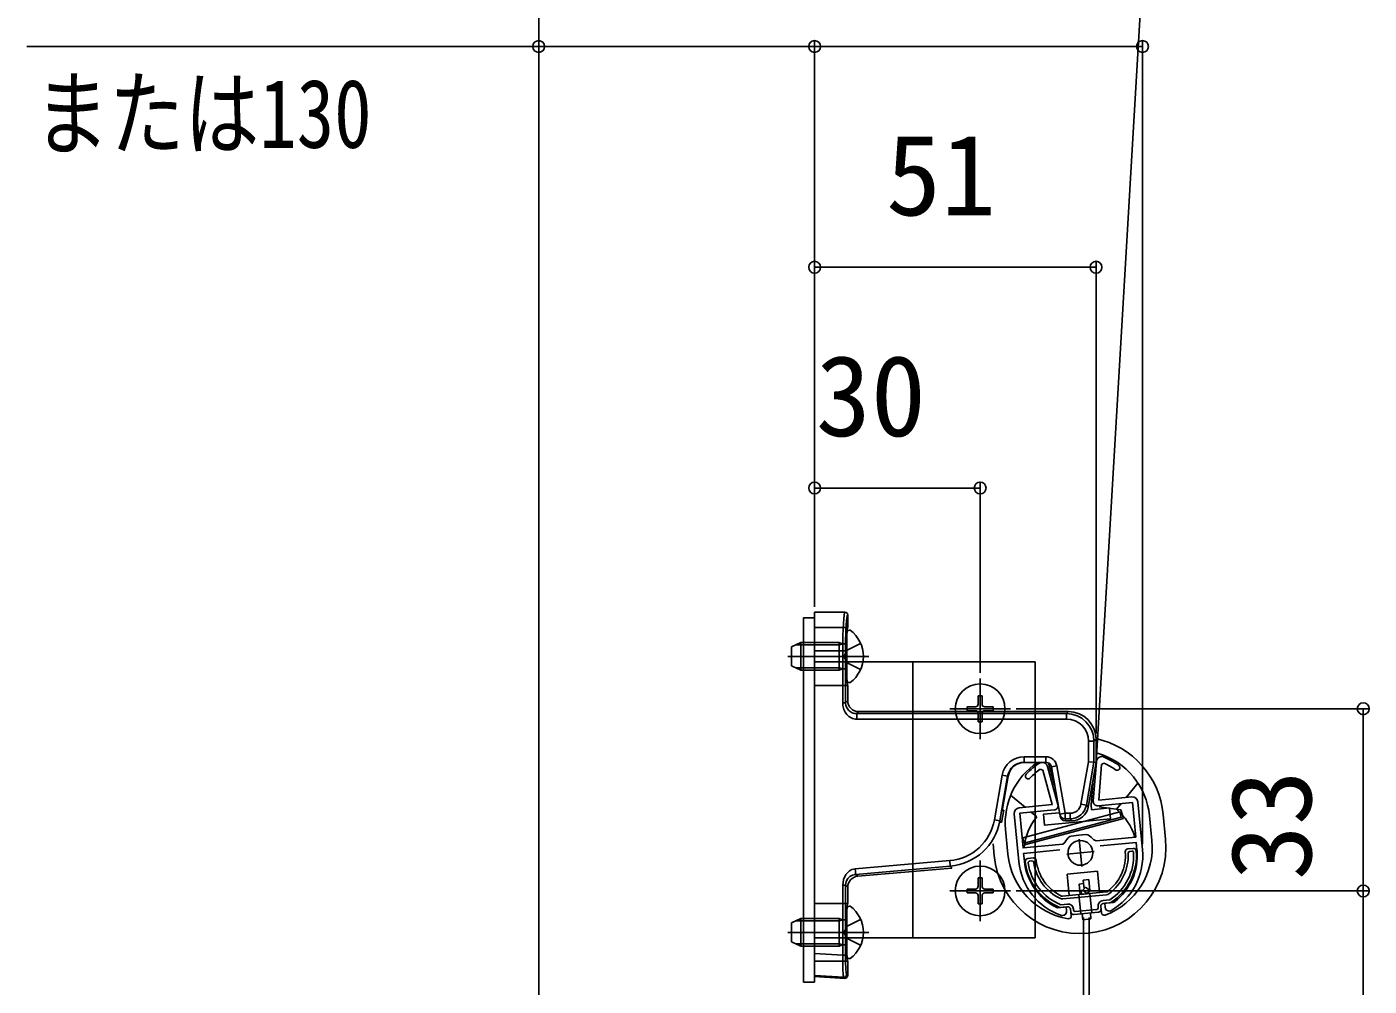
# Model space of a CAD drawing. Units: millimetres, scale not verified. Extents: x -875 to 875, y -1318 to 1308.
# Drawn here: x -295.3 to -52.1, y -1106.3 to -932.5 of the extents above; entities that cross this region are included whole.
import ezdxf
from ezdxf.enums import TextEntityAlignment as Align

# ---------------------------------------------------------------- set-up
doc = ezdxf.new("R2010")
doc.units = ezdxf.units.MM
doc.header["$LTSCALE"] = 8
for name, color, linetype in [('0-3_YKK_11', 7, 'Continuous'), ('0-5_YKK_12', 2, 'Continuous'), ('0-6_YKK_13', 4, 'Continuous'), ('0-8_YKK_D', 6, 'Continuous'), ('0-A_YSS_K', 3, 'Continuous')]:
    doc.layers.add(name, color=color, linetype=linetype)
doc.styles.add('ＭＳ ゴシック', font='')
doc.styles.get('ＭＳ ゴシック').set_extended_font_data('MS Gothic')

msp = doc.modelspace()

# ---------------------------------------------------------------- linework, layer by layer
at = {"layer": '0-3_YKK_11'}
for p, q in [((-110.398, -1066.533), (-108.489, -1073.417)), ((-102.094, -1072.801), (-101.533, -1065.68)), ((-115.566, -1083.781), (-116.399, -1075.121)), ((-94.003, -1072.965), (-93.169, -1081.625)), ((-104.655, -1079.717), (-104.176, -1084.694)), ((-106.904, -1082.445), (-101.927, -1081.966))]:
    msp.add_line(p, q, dxfattribs=at)
for points in [[(-100.632, -1064.763), (-100.516, -1064.751), (-100.381, -1064.77)], [(-115.5, -1074.03), (-109.516, -1073.454), (-111.244, -1067.224), (-111.704, -1067.059)], [(-111.702, -1065.86), (-111.573, -1065.816), (-111.457, -1065.805)], [(-100.15, -1065.946), (-100.571, -1066.197), (-101.078, -1072.642), (-95.094, -1072.065)], [(-109.183, -1074.427), (-115.404, -1075.026), (-114.8, -1081.297), (-107.631, -1080.606), (-107.236, -1080.341)], [(-102.002, -1079.837), (-101.564, -1080.022), (-94.395, -1079.332), (-94.998, -1073.061), (-101.22, -1073.66)], [(-106.358, -1079.263), (-106.089, -1079.152), (-104.722, -1079.02), (-103.355, -1078.889), (-103.069, -1078.946)], [(-108.163, -1081.662), (-114.704, -1082.292), (-114.57, -1083.686)], [(-94.165, -1081.721), (-94.299, -1080.327), (-100.84, -1080.957)], [(-108.716, -1092.119), (-108.556, -1092.148), (-106.989, -1091.997), (-106.922, -1092.694)], [(-99.954, -1092.023), (-100.021, -1091.326), (-98.454, -1091.175), (-98.302, -1091.116)], [(-107.641, -1093.567), (-107.717, -1093.574), (-107.843, -1093.559)], [(-98.884, -1092.697), (-99.005, -1092.735), (-99.081, -1092.743)]]:
    msp.add_lwpolyline(points, dxfattribs=at)
for centre, radius, start, end in [((-100.536, -1065.758), 1, 95.50001, 175.49999), ((-104.939, -1076.731), 12.8, 54.33073, 69.13717), ((-104.946, -1076.731), 12.8, 121.86283, 136.66927), ((-104.946, -1076.731), 11.8, 124.94529, 136.66926), ((-111.361, -1066.8), 1, 15.50001, 95.49999), ((-104.939, -1076.731), 11.8, 54.33074, 66.05471), ((-97.767, -1066.738), 0.5, 234.33071, 54.33073), ((-113.893, -1068.291), 0.5, 136.66927, 316.66929), ((-94.998, -1073.061), 1, 5.50001, 95.49999), ((-115.404, -1075.026), 1, 95.50001, 185.49999), ((-109.259, -1073.63), 0.8, 275.50003, 15.50001), ((-101.296, -1072.864), 0.8, 175.49999, 275.49997), ((-104.137, -1081.968), 3.5, 129.40126, 152.30433), ((-104.734, -1082.025), 3.5, 38.69567, 61.59874), ((-104.616, -1082.727), 11.5, 299.89575, 5.49999), ((-104.616, -1082.727), 10.5, 306.96698, 5.5), ((-104.119, -1082.679), 11.5, 185.50001, 251.10425), ((-104.119, -1082.679), 10.5, 185.5, 244.03302), ((-99.157, -1091.946), 0.8, 185.50001, 275.49999), ((-107.718, -1092.771), 0.8, 275.50001, 5.49999)]:
    msp.add_arc(centre, radius, start, end, dxfattribs=at)
at = {"layer": '0-5_YKK_12'}
for p, q in [((-142.757, -1046.6), (-157.457, -1046.6)), ((-142.757, -1096.6), (-157.457, -1096.6))]:
    msp.add_line(p, q, dxfattribs=at)
at = {"layer": '0-6_YKK_13'}
for p, q in [((-70.425, -536.334), (-101.589, -1065.8)), ((-152.589, -1045.6), (-152.589, -1038.6)), ((-147.09, -1038.6), (-152.589, -1038.6)), ((-152.589, -1105.6), (-152.589, -1039.6)), ((-146.589, -1041.35), (-146.589, -1039.1)), ((-152.589, -1041.35), (-146.589, -1041.35)), ((-146.757, -1050.85), (-146.757, -1042.35)), ((-146.158, -1041.85), (-146.257, -1041.85)), ((-155.057, -1044.1), (-156.757, -1044.9)), ((-156.757, -1044.9), (-156.757, -1048.3)), ((-148.157, -1044.533), (-155.977, -1044.533)), ((-148.157, -1044.1), (-155.057, -1044.1)), ((-155.057, -1044.1), (-155.057, -1049.1)), ((-147.488, -1045.6), (-152.589, -1045.6)), ((-152.589, -1100.409), (-152.589, -1045.6)), ((-148.157, -1044.1), (-148.157, -1049.1)), ((-148.157, -1044.1), (-147.562, -1044.316)), ((-148.157, -1044.533), (-147.234, -1044.34)), ((-147.488, -1045.6), (-147.488, -1055.003)), ((-146.988, -1045.6), (-147.488, -1045.6)), ((-147.271, -1046.6), (-146.662, -1045.455)), ((-146.988, -1055.003), (-146.988, -1045.6)), ((-146.757, -1049.1), (-146.757, -1044.1)), ((-144.246, -1044.25), (-146.662, -1045.455)), ((-156.757, -1048.3), (-155.057, -1049.1)), ((-147.271, -1046.6), (-146.662, -1047.745)), ((-144.246, -1048.95), (-146.662, -1047.745)), ((-134.761, -1056.6), (-134.761, -1047.6)), ((-112.589, -1056.6), (-112.589, -1047.6)), ((-148.157, -1048.667), (-155.977, -1048.667)), ((-148.157, -1049.1), (-155.057, -1049.1)), ((-148.157, -1048.667), (-147.234, -1048.86)), ((-148.157, -1049.1), (-147.562, -1048.884)), ((-122.589, -1050.6), (-122.589, -1061.6)), ((-152.589, -1051.85), (-146.589, -1051.85)), ((-146.589, -1054.6), (-146.589, -1051.85)), ((-146.158, -1051.35), (-146.257, -1051.35)), ((-146.589, -1054.604), (-146.988, -1055.003)), ((-122.939, -1053.75), (-122.939, -1055.25)), ((-122.939, -1053.75), (-122.239, -1053.75)), ((-122.239, -1053.75), (-122.239, -1055.25)), ((-144.963, -1056.971), (-144.593, -1056.6)), ((-106.95, -1056.971), (-144.963, -1056.971)), ((-144.963, -1057.969), (-106.95, -1057.969)), ((-106.589, -1056.6), (-144.589, -1056.6)), ((-128.089, -1056.1), (-117.089, -1056.1)), ((-124.939, -1055.75), (-123.439, -1055.75)), ((-124.939, -1055.75), (-124.939, -1056.45)), ((-124.939, -1056.45), (-123.439, -1056.45)), ((-122.939, -1056.95), (-122.939, -1058.45)), ((-122.239, -1056.95), (-122.239, -1058.45)), ((-121.739, -1055.75), (-120.239, -1055.75)), ((-121.739, -1056.45), (-120.239, -1056.45)), ((-120.239, -1055.75), (-120.239, -1056.45)), ((-106.58, -1056.6), (-106.95, -1056.971)), ((-106.95, -1056.971), (-106.95, -1057.969)), ((-122.939, -1058.45), (-122.239, -1058.45)), ((-102.958, -1061.961), (-102.958, -1065.68)), ((-101.96, -1061.961), (-102.958, -1061.961)), ((-101.96, -1061.961), (-101.589, -1061.591)), ((-110.666, -1064.8), (-114.639, -1064.8)), ((-114.639, -1065.8), (-114.639, -1064.8)), ((-109.101, -1069.921), (-110.214, -1065.908)), ((-109.681, -1066.626), (-108.697, -1066.453)), ((-109.681, -1066.626), (-108.169, -1075.205)), ((-107.184, -1075.031), (-108.697, -1066.453)), ((-102.958, -1065.68), (-104.316, -1073.382)), ((-101.96, -1065.768), (-102.958, -1065.68)), ((-101.96, -1065.768), (-101.589, -1065.8)), ((-118.586, -1068.107), (-120.016, -1076.217)), ((-119.033, -1076.391), (-117.603, -1068.279)), ((-117.603, -1068.28), (-118.586, -1068.107)), ((-117.488, -1068.28), (-118.532, -1074.198)), ((-117.603, -1068.28), (-117.488, -1068.28)), ((-102.493, -1073.481), (-102.129, -1068.862)), ((-96.139, -1072.166), (-93.985, -1069.552)), ((-117.069, -1071.775), (-114.455, -1073.93)), ((-113.363, -1074.829), (-112.324, -1075.686)), ((-108.169, -1075.205), (-107.184, -1075.031)), ((-106.282, -1075.031), (-107.184, -1075.031)), ((-107.184, -1076.029), (-107.184, -1075.031)), ((-106.282, -1075.031), (-106.282, -1076.029)), ((-103.333, -1073.555), (-104.316, -1073.382)), ((-103.022, -1073.926), (-103.333, -1073.555)), ((-102.493, -1073.481), (-102.406, -1074.377)), ((-102.406, -1074.377), (-99.171, -1074.065)), ((-97.064, -1074.377), (-101.001, -1073.84)), ((-97.895, -1074.296), (-97.039, -1073.257)), ((-96.64, -1075.961), (-97.064, -1074.377)), ((-119.033, -1076.391), (-120.016, -1076.217)), ((-118.717, -1076.735), (-119.033, -1076.391)), ((-114.529, -1080.755), (-96.64, -1075.961)), ((-108.169, -1075.205), (-108.104, -1075.574)), ((-107.184, -1076.029), (-106.282, -1076.029)), ((-107.119, -1076.4), (-107.184, -1076.029)), ((-107.119, -1076.4), (-105.975, -1076.4)), ((-106.282, -1076.029), (-105.971, -1076.4)), ((-91.903, -1075.475), (-91.471, -1079.955)), ((-89.414, -1075.236), (-88.983, -1079.715)), ((-117.982, -1077.986), (-117.551, -1082.466)), ((-120.248, -1080.54), (-120.039, -1082.705)), ((-94.851, -1081.382), (-95.846, -1081.478)), ((-95.109, -1081.91), (-95.508, -1081.948)), ((-128.08, -1083.607), (-145.224, -1085.107)), ((-127.993, -1084.601), (-127.677, -1084.945)), ((-122.589, -1083.6), (-122.589, -1094.6)), ((-112.966, -1083.127), (-113.961, -1083.223)), ((-113.208, -1083.652), (-113.607, -1083.691)), ((-144.767, -1086.441), (-145.137, -1086.101)), ((-144.763, -1086.44), (-127.691, -1084.947)), ((-122.939, -1086.75), (-122.939, -1088.25)), ((-122.939, -1086.75), (-122.239, -1086.75)), ((-122.239, -1086.75), (-122.239, -1088.25)), ((-101.333, -1085.525), (-106.808, -1086.052)), ((-106.808, -1086.052), (-106.434, -1089.935)), ((-103.909, -1087.149), (-102.913, -1087.054)), ((-103.909, -1087.149), (-103.757, -1088.728)), ((-102.913, -1087.054), (-102.722, -1089.044)), ((-101.333, -1085.525), (-100.959, -1089.407)), ((-147.488, -1088.063), (-147.488, -1100.721)), ((-146.988, -1100.721), (-146.988, -1088.063)), ((-146.988, -1088.063), (-146.589, -1088.429)), ((-146.589, -1091.35), (-146.589, -1088.433)), ((-128.089, -1089.1), (-117.089, -1089.1)), ((-124.939, -1088.75), (-123.439, -1088.75)), ((-124.939, -1088.75), (-124.939, -1089.45)), ((-124.939, -1089.45), (-123.439, -1089.45)), ((-121.739, -1088.75), (-120.239, -1088.75)), ((-121.739, -1089.45), (-120.239, -1089.45)), ((-120.239, -1088.75), (-120.239, -1089.45)), ((-99.725, -1089.289), (-107.668, -1090.053)), ((-104.262, -1089.015), (-103.97, -1088.987)), ((-104.194, -1089.719), (-104.262, -1089.015)), ((-104.194, -1089.719), (-103.199, -1089.623)), ((-103.97, -1088.987), (-103.493, -1088.408)), ((-103.97, -1088.987), (-103.199, -1089.623)), ((-103.493, -1088.408), (-102.722, -1089.044)), ((-103.199, -1089.623), (-102.722, -1089.044)), ((-102.95, -1089.599), (-102.974, -1089.35)), ((-102.701, -1089.575), (-102.366, -1093.056)), ((-152.589, -1091.35), (-146.589, -1091.35)), ((-146.158, -1091.85), (-146.257, -1091.85)), ((-122.939, -1089.95), (-122.939, -1091.45)), ((-122.939, -1091.45), (-122.239, -1091.45)), ((-122.239, -1089.95), (-122.239, -1091.45)), ((-106.74, -1091.973), (-107.99, -1092.094)), ((-106.788, -1091.476), (-107.989, -1091.591)), ((-99.677, -1089.786), (-107.62, -1090.551)), ((-104.692, -1089.767), (-104.357, -1093.248)), ((-101.198, -1092.14), (-101.217, -1091.944)), ((-100.72, -1091.888), (-100.607, -1093.064)), ((-100.672, -1092.391), (-100.72, -1091.896)), ((-99.116, -1090.737), (-100.318, -1090.853)), ((-99.019, -1091.23), (-100.27, -1091.35)), ((-155.057, -1094.1), (-156.757, -1094.9)), ((-148.157, -1094.533), (-155.977, -1094.533)), ((-148.157, -1094.1), (-155.057, -1094.1)), ((-155.057, -1094.1), (-155.057, -1099.1)), ((-148.157, -1094.1), (-148.157, -1099.1)), ((-148.157, -1094.1), (-147.562, -1094.316)), ((-148.157, -1094.533), (-147.234, -1094.34)), ((-146.757, -1100.85), (-146.757, -1092.35)), ((-146.757, -1099.1), (-146.757, -1094.1)), ((-144.246, -1094.25), (-146.662, -1095.455)), ((-106.147, -1092.918), (-106.194, -1092.423)), ((-106.146, -1092.926), (-106.082, -1093.591)), ((-105.678, -1092.572), (-105.697, -1092.375)), ((-105.601, -1093.368), (-101.122, -1092.937)), ((-105.35, -1092.842), (-101.468, -1092.468)), ((-104.108, -1093.224), (-104.002, -1094.322)), ((-102.509, -1094.178), (-104.002, -1094.322)), ((-103.861, -1093.9), (-103.861, -1117.509)), ((-102.861, -1093.9), (-102.861, -1117.509)), ((-102.509, -1094.178), (-102.615, -1093.08)), ((-156.757, -1094.9), (-156.757, -1098.3)), ((-147.271, -1096.6), (-146.662, -1095.455)), ((-147.271, -1096.6), (-146.662, -1097.745)), ((-156.757, -1098.3), (-155.057, -1099.1)), ((-148.157, -1098.667), (-155.977, -1098.667)), ((-148.157, -1099.1), (-155.057, -1099.1)), ((-148.157, -1098.667), (-147.234, -1098.86)), ((-148.157, -1099.1), (-147.562, -1098.884)), ((-144.246, -1098.95), (-146.662, -1097.745)), ((-152.589, -1104.402), (-152.589, -1100.409)), ((-147.488, -1100.721), (-152.589, -1100.409)), ((-152.589, -1101.85), (-146.589, -1101.85)), ((-147.488, -1100.721), (-146.988, -1100.721)), ((-146.589, -1104.436), (-146.589, -1101.85)), ((-146.158, -1101.35), (-146.257, -1101.35)), ((-146.589, -1104.436), (-146.787, -1104.226)), ((-154.589, -1105.6), (-152.589, -1105.6)), ((-147.317, -1104.724), (-152.589, -1104.402)), ((-152.589, -1104.447), (-152.589, -1104.402)), ((-152.589, -1104.539), (-152.589, -1104.447)), ((-147.317, -1104.724), (-147.119, -1104.935))]:
    msp.add_line(p, q, dxfattribs=at)
for points in [[(-146.589, -1039.1), (-146.657, -1038.85), (-146.84, -1038.667), (-147.09, -1038.6)], [(-154.589, -1105.6), (-154.589, -1039.6), (-152.589, -1039.6)], [(-152.589, -1047.6), (-143.938, -1047.6), (-112.589, -1047.6)], [(-147.488, -1055.003), (-147.479, -1055.258), (-147.454, -1055.511), (-147.41, -1055.762), (-147.347, -1056.009), (-147.264, -1056.25), (-147.162, -1056.483), (-147.041, -1056.707), (-146.902, -1056.921), (-146.747, -1057.123), (-146.573, -1057.31), (-146.382, -1057.478), (-146.173, -1057.625), (-145.95, -1057.749), (-145.715, -1057.846), (-145.469, -1057.915), (-145.218, -1057.955), (-144.963, -1057.969)], [(-146.988, -1055.003), (-147.065, -1055.003), (-147.247, -1055.003), (-147.488, -1055.003)], [(-144.963, -1056.971), (-145.175, -1056.96), (-145.384, -1056.928), (-145.587, -1056.876), (-145.783, -1056.804), (-145.97, -1056.713), (-146.145, -1056.604), (-146.308, -1056.479), (-146.457, -1056.338), (-146.592, -1056.181), (-146.709, -1056.009), (-146.808, -1055.824), (-146.886, -1055.628), (-146.943, -1055.424), (-146.976, -1055.215), (-146.988, -1055.003)], [(-144.963, -1056.971), (-144.963, -1057.004), (-144.963, -1057.082), (-144.963, -1057.206), (-144.963, -1057.37), (-144.963, -1057.563), (-144.963, -1057.767), (-144.963, -1057.969)], [(-134.761, -1097.6), (-134.761, -1085.565), (-134.761, -1056.6)], [(-112.589, -1097.6), (-112.589, -1094.555), (-112.589, -1056.6)], [(-103.333, -1073.555), (-101.96, -1065.768), (-101.96, -1061.961)], [(-103.021, -1073.921), (-101.589, -1065.8), (-101.589, -1061.6)], [(-114.648, -1065.8), (-110.666, -1065.8), (-110.666, -1064.8)], [(-118.715, -1076.721), (-118.32, -1074.48), (-118.567, -1074.502)], [(-108.216, -1074.936), (-111.116, -1075.216), (-110.924, -1077.206), (-98.98, -1076.056), (-99.171, -1074.065)], [(-145.137, -1086.101), (-127.993, -1084.601), (-128.08, -1083.607)], [(-147.488, -1088.063), (-147.338, -1087.002), (-146.93, -1086.146), (-146.279, -1085.48), (-145.823, -1085.239), (-145.224, -1085.107)], [(-145.137, -1086.101), (-145.743, -1086.246), (-146.2, -1086.503), (-146.581, -1086.872), (-146.872, -1087.384), (-146.988, -1088.063)], [(-145.137, -1086.101), (-145.151, -1085.948), (-145.182, -1085.587), (-145.224, -1085.107)], [(-146.988, -1088.063), (-147.005, -1088.063), (-147.044, -1088.063), (-147.106, -1088.063), (-147.188, -1088.063), (-147.284, -1088.063), (-147.387, -1088.063), (-147.488, -1088.063)], [(-103.848, -1087.777), (-104.625, -1087.852), (-104.443, -1089.743)], [(-152.589, -1097.6), (-143.938, -1097.6), (-112.589, -1097.6)], [(-147.488, -1100.721), (-147.49, -1101.127), (-147.489, -1101.527), (-147.487, -1101.916), (-147.482, -1102.293), (-147.476, -1102.656), (-147.467, -1102.999), (-147.456, -1103.317), (-147.444, -1103.61), (-147.429, -1103.875), (-147.414, -1104.107), (-147.397, -1104.305), (-147.378, -1104.468), (-147.358, -1104.592), (-147.338, -1104.678), (-147.317, -1104.724)], [(-146.787, -1104.226), (-146.809, -1104.185), (-146.83, -1104.11), (-146.85, -1104.001), (-146.87, -1103.858), (-146.889, -1103.685), (-146.906, -1103.482), (-146.923, -1103.25), (-146.937, -1102.993), (-146.95, -1102.715), (-146.962, -1102.415), (-146.971, -1102.097), (-146.979, -1101.767), (-146.984, -1101.427), (-146.987, -1101.076), (-146.988, -1100.721)], [(-152.589, -1104.447), (-151.589, -1104.508), (-151.589, -1104.6), (-152.589, -1104.539)], [(-147.119, -1104.935), (-152.589, -1104.6), (-152.589, -1104.539)]]:
    msp.add_lwpolyline(points, dxfattribs=at)
msp.add_lwpolyline([(-97.29, -1074.769), (-114.87, -1079.48), (-114.611, -1080.446), (-97.032, -1075.735)], close=True, dxfattribs=at)
for centre, radius in [((-122.589, -1056.1), 4.5), ((-104.415, -1082.205), 2.25), ((-122.589, -1089.1), 4.5)]:
    msp.add_circle(centre, radius, dxfattribs=at)
for centre, radius, start, end in [((-146.257, -1042.35), 0.5, 90, 180), ((-149.657, -1046.6), 5.9, 306.38156, 53.61844), ((-147.357, -1043.752), 0.6, 250.03043, 0), ((-147.357, -1049.448), 0.6, 0, 109.96957), ((-146.257, -1050.85), 0.5, 180, 270), ((-144.589, -1054.6), 2, 180, 270), ((-123.439, -1055.25), 0.5, 270, 0), ((-121.739, -1055.25), 0.5, 180, 270), ((-123.439, -1056.95), 0.5, 0, 90), ((-121.739, -1056.95), 0.5, 90, 180), ((-106.589, -1061.6), 5, 0, 90), ((-104.942, -1076.731), 15.6, 5.5, 77.59168), ((-110.666, -1066.8), 2, 10, 90), ((-101.298, -1064.669), 0.5, 73.18583, 125.67636), ((-104.942, -1076.731), 13.1, 5.5, 73.18583), ((-104.942, -1076.731), 13.1, 123.44526, 185.5), ((-114.648, -1068.8), 3, 90, 170), ((-110.666, -1066.8), 1, 10, 90), ((-105.975, -1073.4), 3, 270, 350), ((-104.415, -1082.205), 10.25, 16.31953, 50.5), ((-104.415, -1082.205), 10.25, 140.5, 174.68047), ((-107.186, -1075.031), 0.999, 190.04257, 270.08491), ((-107.119, -1075.4), 1, 190, 270), ((-104.511, -1081.21), 15.6, 185.5, 5.5), ((-104.511, -1081.21), 13.1, 290.44766, 5.5), ((-104.368, -1082.701), 8.1, 306.26186, 4.83375), ((-104.368, -1082.701), 8.6, 306.26186, 2.92404), ((-104.368, -1082.701), 9.6, 303.16447, 3.0349), ((-104.368, -1082.701), 10.1, 302.87517, 4.90316), ((-95.798, -1081.976), 0.5, 95.5, 184.83375), ((-95.479, -1082.247), 0.3, 95.5, 182.92404), ((-95.081, -1082.208), 0.3, 3.0349, 95.5), ((-94.803, -1081.88), 0.5, 4.90316, 95.5), ((-104.511, -1081.21), 13.1, 185.5, 260.55234), ((-113.913, -1083.72), 0.5, 95.5, 186.09684), ((-104.368, -1082.701), 10.1, 186.09684, 248.12483), ((-113.578, -1083.989), 0.3, 95.5, 187.9651), ((-104.368, -1082.701), 9.6, 187.9651, 247.83553), ((-113.179, -1083.951), 0.3, 8.07596, 95.5), ((-112.918, -1083.624), 0.5, 6.16625, 95.5), ((-104.368, -1082.701), 8.6, 188.07596, 244.73814), ((-104.368, -1082.701), 8.1, 186.16625, 244.73814), ((-144.589, -1088.433), 2, 95, 180), ((-123.439, -1088.25), 0.5, 270, 0), ((-123.439, -1089.95), 0.5, 0, 90), ((-121.739, -1088.25), 0.5, 180, 270), ((-121.739, -1089.95), 0.5, 90, 180), ((-99.754, -1088.99), 0.3, 275.5, 306.26186), ((-99.754, -1088.99), 0.8, 275.5, 306.26186), ((-146.257, -1092.35), 0.5, 90, 180), ((-149.657, -1096.6), 5.9, 306.38156, 53.61844), ((-108.019, -1091.795), 0.3, 248.12483, 275.5), ((-107.696, -1089.755), 0.8, 244.73814, 275.5), ((-107.696, -1089.755), 0.3, 244.73814, 275.5), ((-106.692, -1092.471), 1, 5.5, 95.5), ((-106.692, -1092.471), 0.5, 5.5, 95.5), ((-101.497, -1092.169), 0.3, 275.5, 5.5), ((-100.222, -1091.848), 1, 95.5, 185.5), ((-100.222, -1091.848), 0.5, 95.5, 185.5), ((-99.048, -1090.931), 0.3, 275.5, 302.87517), ((-147.357, -1093.752), 0.6, 250.03043, 0), ((-106.579, -1093.639), 0.5, 260.55234, 5.5), ((-105.649, -1092.87), 0.5, 185.5, 275.5), ((-105.379, -1092.543), 0.3, 185.5, 275.5), ((-101.17, -1092.439), 0.5, 275.5, 5.5), ((-100.109, -1093.016), 0.5, 185.5, 290.44766), ((-147.357, -1099.448), 0.6, 0, 109.96957), ((-146.257, -1100.85), 0.5, 180, 270), ((-147.289, -1104.224), 0.501, 266.76929, 359.73108)]:
    msp.add_arc(centre, radius, start, end, dxfattribs=at)
for centre, major_axis, ratio, start_param, end_param in [((-147.09, -1045.6), (0, 7), 0.056794, 0, 1.5707963), ((-146.591, -1045.6), (0, 6.5), 0.061163, 0.2672364, 1.5707963), ((-146.591, -1045.6), (0, 6.5), 0.061163, 6.2784892, 6.5504217), ((-146.589, -1044.1), (0, 2.75), 0.061163, 6.2826515, 7.8539816), ((-146.589, -1049.1), (0, 2.75), 0.061163, 1.5707963, 3.1421264), ((-106.965, -1061.976), (-3.543, -3.543), 0.997762, 2.358058, 3.9251274), ((-106.965, -1061.976), (2.839, 2.839), 0.99628, 5.4996506, 7.06672), ((-114.639, -1068.8), (4.008, 0), 0.998077, 1.5707963, 2.9673886), ((-114.527, -1068.8), (-3.007, 0), 0.997536, 4.712389, 6.1089813), ((-118.513, -1074.196), (0.054, 0.306), 0.059094, 1.587458, 3.1574938), ((-106.288, -1073.027), (1.29, -1.537), 0.996828, 5.5866177, 6.9797529), ((-106.288, -1073.027), (-1.93, 2.301), 0.998937, 2.445025, 3.8381603), ((-128.891, -1074.626), (6.098, -6.655), 0.997041, 5.6301173, 6.9362533), ((-128.891, -1074.626), (-6.772, 7.39), 0.997631, 2.4885246, 3.7946607), ((-146.589, -1094.1), (0, 2.75), 0.061163, 6.2826515, 7.8539816), ((-146.589, -1099.1), (0, 2.75), 0.061163, 1.5707963, 3.1421264), ((-147.09, -1104.434), (0.344, -0.365), 0.996047, 5.4683426, 7.0962714)]:
    msp.add_ellipse(centre, major_axis=major_axis, ratio=ratio, start_param=start_param, end_param=end_param, dxfattribs=at)
at = {"layer": '0-8_YKK_D'}
for p, q in [((-152.589, -1022.6), (-152.589, -935.1)), ((-152.589, -1037.6), (-152.589, -935.1)), ((-152.589, -936.1), (-93.169, -936.1)), ((-93.169, -1080.625), (-93.169, -935.1)), ((-152.589, -1037.6), (-152.589, -975.1)), ((-101.589, -1060.6), (-101.589, -975.1)), ((-152.589, -976.1), (-101.589, -976.1)), ((-152.589, -1037.6), (-152.589, -1015.1)), ((-122.589, -1016.1), (-152.589, -1016.1)), ((-122.589, -1049.6), (-122.589, -1015.1)), ((-116.089, -1056.1), (-52.169, -1056.1)), ((-53.169, -1056.1), (-53.169, -1089.1)), ((-116.089, -1089.1), (-52.169, -1089.1)), ((-116.089, -1089.1), (-52.169, -1089.1)), ((-53.169, -1089.1), (-53.169, -1169.1))]:
    msp.add_line(p, q, dxfattribs=at)
msp.add_lwpolyline([(-152.589, -936.1), (-202.589, -936.1), (-295.344, -936.1)], dxfattribs=at)
for centre in [(-202.589, -936.1), (-152.589, -936.1), (-152.589, -936.1), (-93.169, -936.1), (-152.589, -976.1), (-101.589, -976.1), (-152.589, -1016.1), (-122.589, -1016.1), (-53.169, -1056.1), (-53.169, -1089.1), (-53.169, -1089.1)]:
    msp.add_circle(centre, 1.075, dxfattribs=at)
at = {"layer": '0-A_YSS_K'}
msp.add_line((-202.589, -469.6), (-202.589, -1129.354), dxfattribs=at)

# ---------------------------------------------------------------- texts
at = {"layer": '0-8_YKK_D', "style": 'ＭＳ ゴシック', "width": 0.8}
msp.add_text('または130', height=12.46, dxfattribs=at).set_placement((-294.003, -958.207), align=Align.BOTTOM_LEFT)
at = {"layer": '0-8_YKK_D', "style": 'ＭＳ ゴシック'}
for s, p in [('51', (-139.646, -971.1)), ('30', (-152.362, -1011.1))]:
    msp.add_text(s, height=14.66, dxfattribs=at).set_placement(p, align=Align.BOTTOM_LEFT)
msp.add_text('33', height=14.66, rotation=90, dxfattribs=at).set_placement((-58.169, -1087.145), align=Align.BOTTOM_LEFT)

doc.saveas('drawing.dxf')
